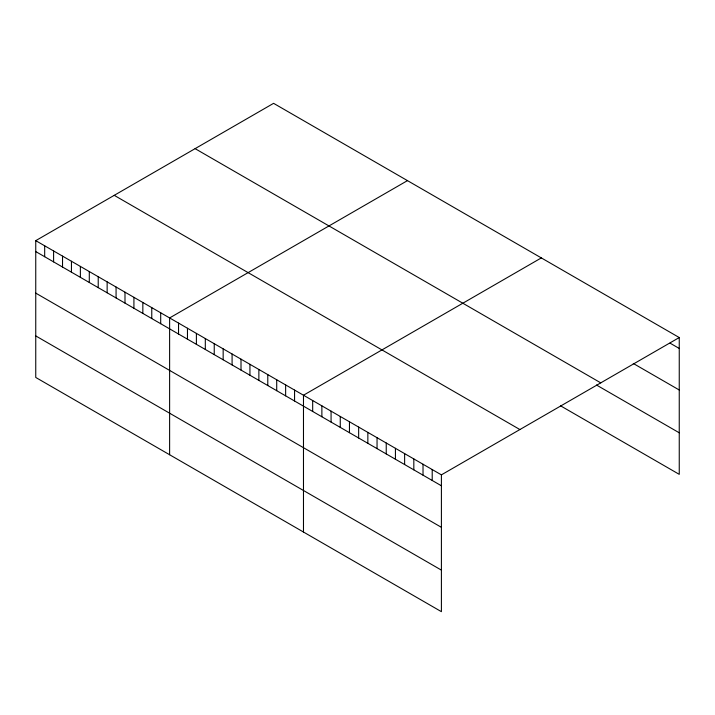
<?xml version="1.0" encoding="UTF-8"?>
<svg xmlns="http://www.w3.org/2000/svg" width="715" height="715" viewBox="0 0 715 715"><rect width="100%" height="100%" fill="white"/><g stroke="black" fill="none" stroke-linecap="round" stroke-linejoin="round"><path stroke-width="1.07" d="M35.75 240.651L441.405 474.858L441.405 611.665L35.75 377.457L35.75 240.651L273.595 103.335L679.25 337.543L679.25 474.349L560.631 405.861M407.461 180.627L169.616 317.943L169.616 454.749M541.327 257.909L303.482 395.225L303.482 532.032M441.405 474.858L679.25 337.543M670.053 343.146L679.25 348.455M633.275 363.461L679.25 389.997M195.106 148.649L600.761 382.856M596.498 385.028L679.25 432.798M114.239 195.338L519.894 429.545M35.75 251.573L441.405 485.78M35.75 293.114L441.405 527.321M35.75 335.916L441.405 570.123M432.209 469.549L432.209 480.471M423.021 464.241L423.021 475.162M413.824 458.932L413.824 469.853M404.627 453.623L404.627 464.544M395.431 448.314L395.431 459.236M386.234 443.005L386.234 453.927M377.046 437.696L377.046 448.618M367.85 432.387L367.85 443.309M358.653 427.078L358.653 438M349.456 421.77L349.456 432.691M340.26 416.461L340.26 427.382M331.072 411.152L331.072 422.073M321.875 405.843L321.875 416.765M312.678 400.534L312.678 411.456M294.562 390.077L294.562 400.99M285.634 384.92L285.634 395.842M276.714 379.772L276.714 390.685M267.785 374.615L267.785 385.537M258.866 369.467L258.866 380.38M249.937 364.31L249.937 375.232M241.009 359.162L241.009 370.075M232.089 354.005L232.089 364.927M223.16 348.857L223.16 359.77M214.241 343.701L214.241 354.622M205.312 338.553L205.312 349.465M196.393 333.396L196.393 344.317M187.464 328.248L187.464 339.16M178.544 323.091L178.544 334.012M160.696 312.786L160.696 323.707M151.768 307.638L151.768 318.55M142.839 302.481L142.839 313.402M133.919 297.333L133.919 308.245M124.991 292.176L124.991 303.097M116.071 287.028L116.071 297.941M107.143 281.871L107.143 292.793M98.223 276.723L98.223 287.636M89.295 271.566L89.295 282.488M80.375 266.418L80.375 277.331M71.446 261.261L71.446 272.183M62.527 256.113L62.527 267.026M53.598 250.956L53.598 261.878M44.679 245.808L44.679 256.721"/></g></svg>
